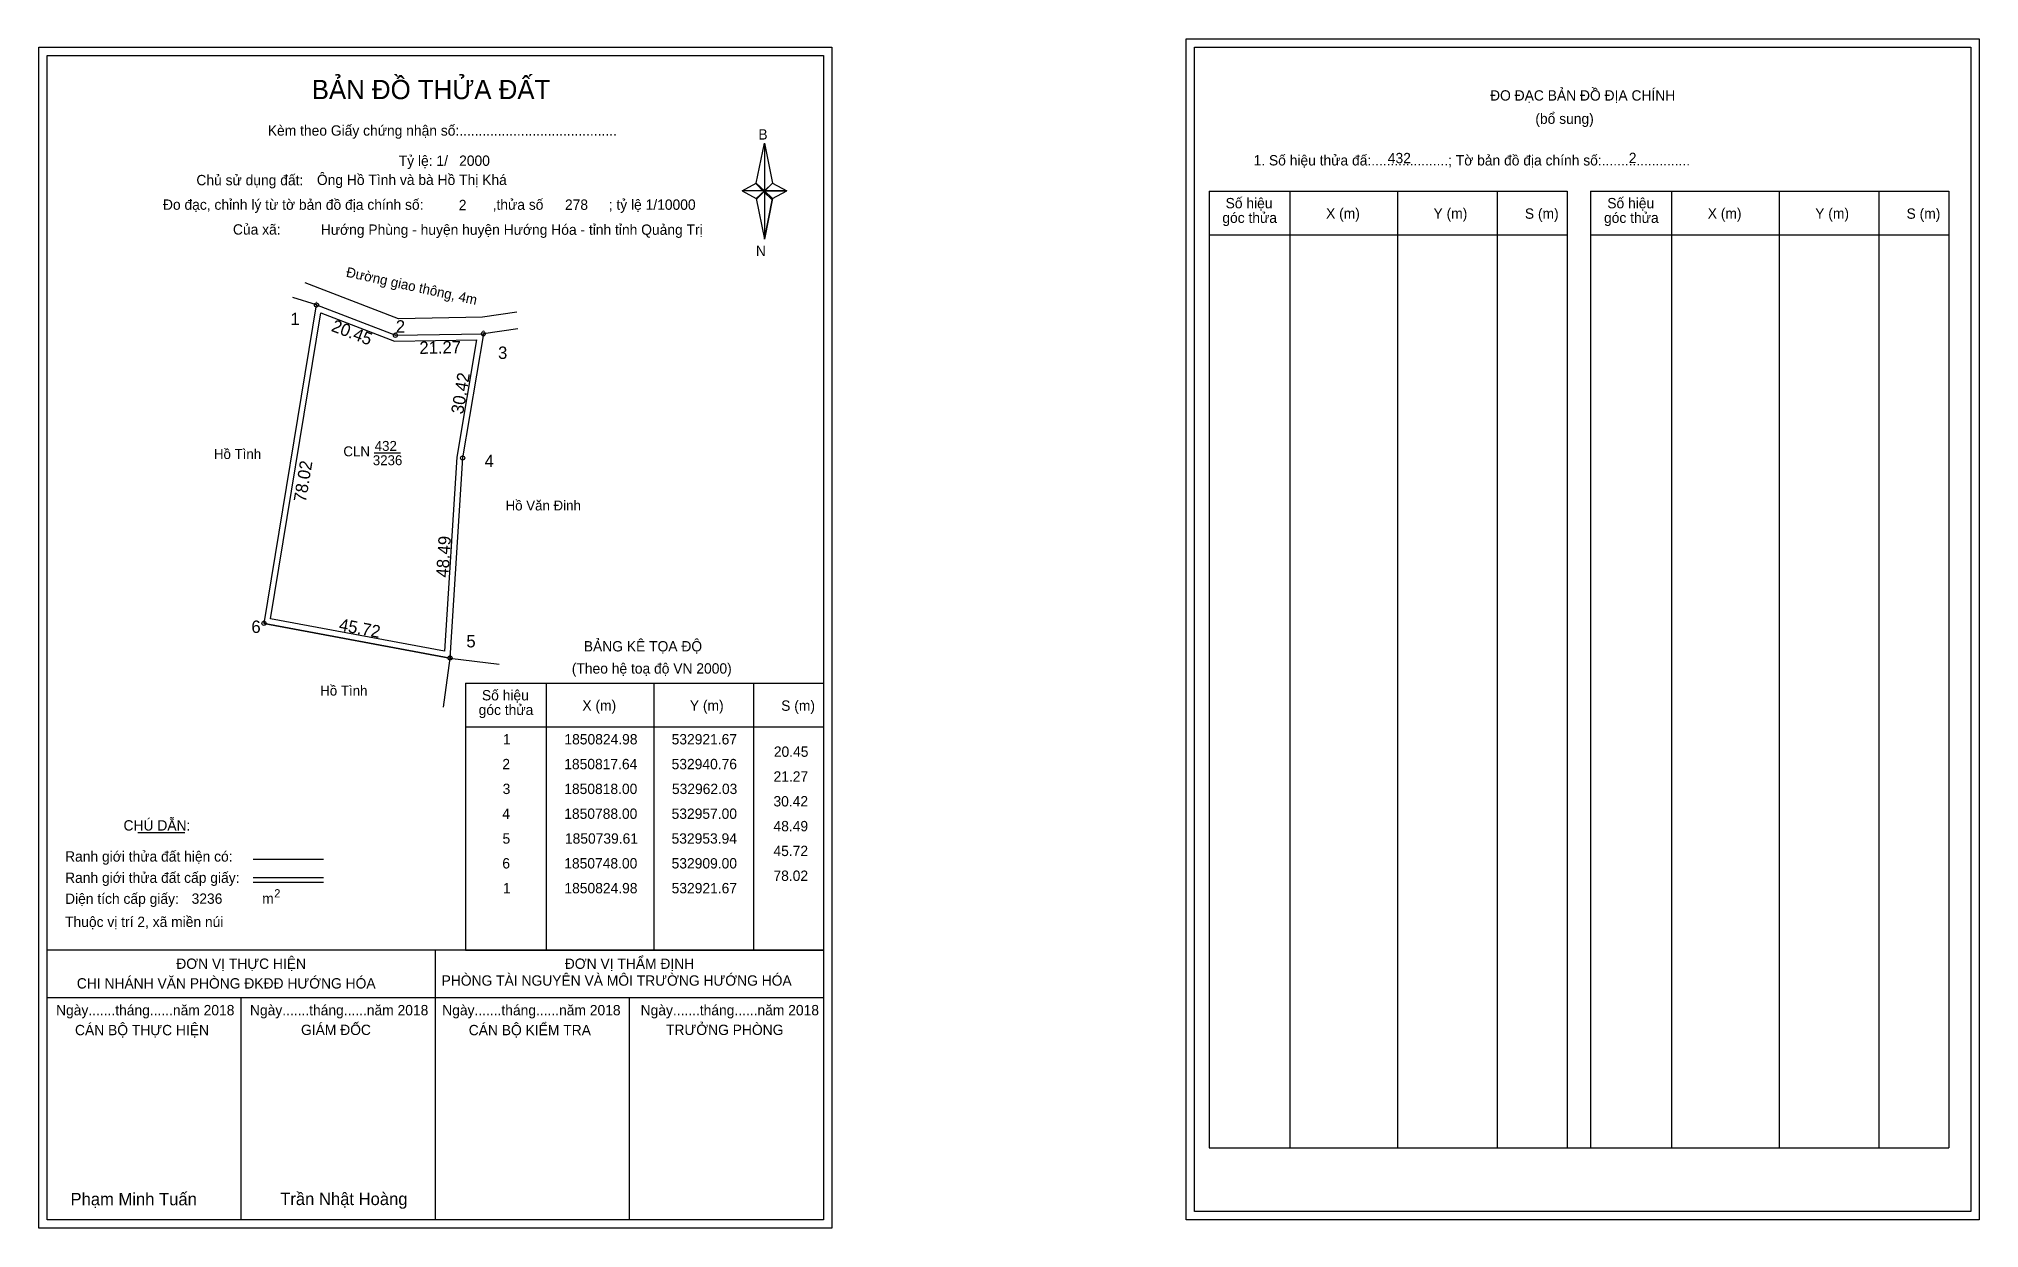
# Model space of a CAD drawing. Extents: x 532855 to 533324, y 1850602 to 1850889.
import ezdxf

# ---------------------------------------------------------------- set-up
doc = ezdxf.new("R2010")
doc.units = 0
for name, color, linetype in [('Level 1', 7, 'Continuous'), ('Level 10', 7, 'Continuous'), ('Level 11', 7, 'Continuous'), ('Level 13', 7, 'Continuous'), ('Level 27', 7, 'Continuous'), ('Level 3', 7, 'Continuous'), ('Level 49', 7, 'Continuous'), ('Level 53', 7, 'Continuous'), ('Level 55', 7, 'Continuous'), ('Level 6', 7, 'Continuous'), ('Level 60', 7, 'Continuous'), ('Level 63', 7, 'Continuous'), ('Level 9', 7, 'Continuous')]:
    doc.layers.add(name, color=color, linetype=linetype)

msp = doc.modelspace()

# ---------------------------------------------------------------- linework, layer by layer
at = {"layer": 'Level 1'}
for p, q in [((533133.88, 1850887.33), (533133.88, 1850887.33)), ((532856.56, 1850885.33), (532856.56, 1850885.33)), ((533027.98, 1850854.45), (533029.95, 1850864.09)), ((533029.95, 1850864.09), (533029.95, 1850852.57)), ((533029.95, 1850864.09), (533031.92, 1850854.45)), ((533024.54, 1850852.57), (533027.98, 1850854.45)), ((533027.98, 1850854.45), (533029.95, 1850852.57)), ((533029.8, 1850852.35), (533027.98, 1850854.23)), ((533031.77, 1850854.23), (533029.8, 1850852.35)), ((533029.8, 1850852.35), (533031.77, 1850854.23)), ((533031.92, 1850854.45), (533029.95, 1850852.57)), ((533029.95, 1850852.57), (533027.98, 1850850.73)), ((533029.8, 1850852.35), (533027.98, 1850850.51)), ((533027.98, 1850850.51), (533029.8, 1850852.35)), ((533027.98, 1850850.73), (533029.95, 1850840.87)), ((533031.77, 1850850.51), (533029.8, 1850852.35)), ((533029.95, 1850852.57), (533029.95, 1850840.87)), ((533029.95, 1850852.57), (533035.36, 1850852.57)), ((533029.95, 1850852.57), (533031.92, 1850850.73)), ((533031.92, 1850850.73), (533029.95, 1850840.87)), ((533031.92, 1850850.73), (533035.36, 1850852.57)), ((533137.42, 1850852.48), (533224.02, 1850852.48)), ((533157.01, 1850621.21), (533157.01, 1850852.48)), ((533183.08, 1850621.21), (533183.08, 1850852.48)), ((533207.05, 1850852.48), (533207.05, 1850621.21)), ((533224.02, 1850852.48), (533224.02, 1850621.21)), ((533229.67, 1850852.48), (533316.28, 1850852.48)), ((533249.26, 1850621.21), (533249.26, 1850852.48)), ((533275.34, 1850621.21), (533275.34, 1850852.48)), ((533299.31, 1850852.48), (533299.31, 1850621.21)), ((533316.28, 1850852.48), (533316.28, 1850621.21)), ((533137.42, 1850841.95), (533224.02, 1850841.95)), ((533229.67, 1850841.95), (533316.28, 1850841.95)), ((532957.66, 1850733.51), (533044.26, 1850733.51)), ((532977.25, 1850668.98), (532977.25, 1850733.51)), ((533003.32, 1850668.98), (533003.32, 1850733.51)), ((533027.29, 1850733.51), (533027.29, 1850668.98)), ((532957.66, 1850722.98), (533044.26, 1850722.98)), ((532878.48, 1850697.4), (532889.88, 1850697.4)), ((532906.34, 1850691), (532923.36, 1850691)), ((532906.34, 1850686.55), (532923.36, 1850686.55)), ((532906.34, 1850685.45), (532923.36, 1850685.45)), ((532963.39, 1850668.98), (532856.56, 1850668.98)), ((533044.26, 1850668.98), (532939.42, 1850668.98)), ((532950.41, 1850603.76), (532950.41, 1850668.98)), ((532957.66, 1850668.98), (533044.26, 1850668.98)), ((533044.26, 1850657.43), (532856.56, 1850657.43)), ((532903.48, 1850603.76), (532903.48, 1850657.43)), ((532997.33, 1850603.76), (532997.33, 1850657.43)), ((533137.42, 1850621.21), (533316.28, 1850621.21)), ((533321.58, 1850605.76), (533321.58, 1850605.76)), ((533044.26, 1850603.76), (533044.26, 1850603.76))]:
    msp.add_line(p, q, dxfattribs=at)
for points in [[(533027.98, 1850854.45), (533029.95, 1850864.09), (533029.95, 1850852.57)], [(533029.95, 1850852.57), (533031.92, 1850854.45), (533035.36, 1850852.57)], [(533024.54, 1850852.57), (533027.98, 1850850.73), (533029.95, 1850852.57)], [(533029.95, 1850852.57), (533029.95, 1850840.87), (533031.92, 1850850.73)]]:
    msp.add_lwpolyline(points, close=True, dxfattribs=at)
at = {"layer": 'Level 10'}
msp.add_line((532909, 1850748), (532953.94, 1850739.61), dxfattribs=at)
for points in [[(532970.1, 1850823.22), (532961.83, 1850822), (532941.48, 1850821.66), (532918.93, 1850830.33)], [(532970.34, 1850819.22), (532962.03, 1850818)]]:
    msp.add_lwpolyline(points, dxfattribs=at)
for points in [[(532909, 1850748), (532921.67, 1850824.98), (532940.76, 1850817.64), (532962.03, 1850818), (532957, 1850788), (532953.94, 1850739.61)], [(532910.6, 1850749.12), (532922.77, 1850823.06), (532940.51, 1850816.24), (532960.37, 1850816.57), (532955.61, 1850788.16), (532952.64, 1850741.28)]]:
    msp.add_lwpolyline(points, close=True, dxfattribs=at)
at = {"layer": 'Level 11'}
for centre in [(532921.67, 1850824.98), (532940.76, 1850817.64), (532962.03, 1850818), (532957, 1850788), (532909, 1850748), (532953.94, 1850739.61)]:
    msp.add_circle(centre, 0.5, dxfattribs=at)
at = {"layer": 'Level 27'}
for p, q in [((532921.67, 1850824.98), (532915.94, 1850826.76)), ((532953.94, 1850739.61), (532952.33, 1850727.72)), ((532953.94, 1850739.61), (532965.85, 1850738.13))]:
    msp.add_line(p, q, dxfattribs=at)
at = {"layer": 'Level 3'}
for p, q in [((533137.42, 1850852.48), (533137.42, 1850621.21)), ((533229.67, 1850852.48), (533229.67, 1850621.21)), ((532957.66, 1850733.51), (532957.66, 1850668.98))]:
    msp.add_line(p, q, dxfattribs=at)
at = {"layer": 'Level 63'}
for points in [[(532854.56, 1850887.33), (533046.26, 1850887.33), (533046.26, 1850601.76), (532854.56, 1850601.76)], [(533131.89, 1850889.33), (533323.59, 1850889.33), (533323.59, 1850603.76), (533131.89, 1850603.76)], [(533133.89, 1850887.33), (533321.59, 1850887.33), (533321.59, 1850605.76), (533133.89, 1850605.76)], [(532856.56, 1850885.33), (533044.26, 1850885.33), (533044.26, 1850603.76), (532856.56, 1850603.76)]]:
    msp.add_lwpolyline(points, close=True, dxfattribs=at)
at = {"layer": 'Level 9'}
msp.add_line((532935.6, 1850789.23), (532941.95, 1850789.23), dxfattribs=at)

# ---------------------------------------------------------------- texts
at = {"layer": 'Level 1'}
for s, height, p in [('BẢN ĐỒ THỬA ĐẤT', 4.6657, (532920.53, 1850874.74)), ('ĐO ĐẠC BẢN ĐỒ ĐỊA CHÍNH', 2.5, (533205.36, 1850874.39)), ('Kèm theo Giấy chứng nhận số:.........................................', 2.5, (532909.91, 1850865.91)), ('(bổ sung)', 2.5, (533216.3, 1850868.77)), ('B', 2.5, (533028.49, 1850864.97)), ('1. Số hiệu thửa đấ:....................; Tờ bản đồ địa chính số:.......................', 2.5, (533148.19, 1850858.71)), ('Chủ sử dụng đất:', 2.5, (532892.65, 1850853.92)), ('Đo đạc, chỉnh lý từ tờ bản đồ địa chính số:                  ,thửa số                 ; tỷ lệ 1/10000', 2.5, (532884.57, 1850847.99)), ('Số hiệu', 2.5, (533141.43, 1850848.35)), ('Số hiệu', 2.5, (533233.69, 1850848.35)), ('Của xã:', 2.5, (532901.49, 1850841.99)), ('góc thửa', 2.5, (533140.64, 1850844.82)), ('X (m)', 2.5, (533165.71, 1850845.87)), ('Y (m)', 2.5, (533191.69, 1850845.87)), ('S (m)', 2.5, (533213.77, 1850845.82)), ('góc thửa', 2.5, (533232.9, 1850844.82)), ('X (m)', 2.5, (533257.97, 1850845.87)), ('Y (m)', 2.5, (533283.95, 1850845.87)), ('S (m)', 2.5, (533306.03, 1850845.82)), ('N', 2.5, (533027.89, 1850836.8)), ('BẢNG KÊ TỌA ĐỘ', 2.5, (532986.29, 1850741.21)), ('(Theo hệ toạ độ VN 2000)', 2.5, (532983.39, 1850735.85)), ('Số hiệu', 2.5, (532961.67, 1850729.37)), ('góc thửa', 2.5, (532960.88, 1850725.84)), ('X (m)', 2.5, (532985.95, 1850726.9)), ('Y (m)', 2.5, (533011.93, 1850726.9)), ('S (m)', 2.5, (533034.01, 1850726.85)), ('CHÚ DẪN:', 2.5, (532875.04, 1850697.9)), ('Ranh giới thửa đất hiện có:', 2.5, (532860.91, 1850690.4)), ('Ranh giới thửa đất cấp giấy:', 2.5, (532860.91, 1850685.26)), ('Diện tích cấp giấy:', 2.5, (532860.91, 1850680.18)), ('m', 2.5, (532908.56, 1850680.21)), ('2', 2, (532911.46, 1850681.72)), ('Thuộc vị trí 2, xã miền núi', 2.5, (532860.91, 1850674.58)), ('ĐƠN VỊ THỰC HIỆN', 2.5, (532887.79, 1850664.46)), ('ĐƠN VỊ THẨM ĐỊNH', 2.5, (532981.7, 1850664.46)), ('CHI NHÁNH VĂN PHÒNG ĐKĐĐ HƯỚNG HÓA', 2.5, (532863.75, 1850659.71)), ('PHÒNG TÀI NGUYÊN VÀ MÔI TRƯỜNG HƯỚNG HÓA', 2.5, (532951.92, 1850660.39)), ('Ngày.......tháng......năm 2018', 2.5, (532858.73, 1850653.23)), ('Ngày.......tháng......năm 2018', 2.5, (532905.6, 1850653.23)), ('Ngày.......tháng......năm 2018', 2.5, (532952.07, 1850653.23)), ('Ngày.......tháng......năm 2018', 2.5, (533000.03, 1850653.23)), ('CÁN BỘ THỰC HIỆN', 2.5, (532863.31, 1850648.41)), ('GIÁM ĐỐC', 2.5, (532917.94, 1850648.47)), ('CÁN BỘ KIỂM TRA', 2.5, (532958.48, 1850648.41)), ('TRƯỞNG PHÒNG', 2.5, (533006.17, 1850648.47)), ('Phạm Minh Tuấn', 3, (532862.22, 1850607.3)), ('Trần Nhật Hoàng', 3, (532912.91, 1850607.35))]:
    msp.add_text(s, height=height, dxfattribs=at).set_placement(p)
at = {"layer": 'Level 11'}
msp.add_text('Tỷ lệ: 1/', height=2.5, dxfattribs=at).set_placement((532941.57, 1850858.6))
at = {"layer": 'Level 13'}
for s, p in [('CLN', (532928.18, 1850788.39)), ('3236', (532935.29, 1850786.24)), ('432', (532935.75, 1850789.7))]:
    msp.add_text(s, height=2.4, dxfattribs=at).set_placement(p)
at = {"layer": 'Level 49'}
for s, rotation, p in [('20.45', 338.9685, (532925.05, 1850818.75)), ('21.27', 0.9697, (532946.59, 1850813.14)), ('30.42', 80.4819, (532957.13, 1850798.44)), ('78.02', 80.6536, (532919.09, 1850777.15)), ('48.49', 86.3817, (532953.56, 1850759.02)), ('45.72', 349.425, (532926.95, 1850746.28))]:
    msp.add_text(s, height=3, rotation=rotation, dxfattribs=at).set_placement(p)
at = {"layer": 'Level 53'}
for s, p in [('1', (532966.75, 1850718.73)), ('1850824.98', (532981.61, 1850718.73)), ('532921.67', (533007.53, 1850718.73)), ('20.45', (533032.23, 1850715.73)), ('2', (532966.6, 1850712.73)), ('1850817.64', (532981.57, 1850712.73)), ('532940.76', (533007.52, 1850712.73)), ('3', (532966.68, 1850706.73)), ('1850818.00', (532981.57, 1850706.73)), ('532962.03', (533007.6, 1850706.73)), ('21.27', (533032.16, 1850709.73)), ('30.42', (533032.14, 1850703.73)), ('4', (532966.59, 1850700.73)), ('1850788.00', (532981.57, 1850700.73)), ('532957.00', (533007.52, 1850700.73)), ('48.49', (533032.15, 1850697.73)), ('5', (532966.65, 1850694.73)), ('1850739.61', (532981.73, 1850694.73)), ('532953.94', (533007.51, 1850694.73)), ('6', (532966.6, 1850688.73)), ('1850748.00', (532981.57, 1850688.73)), ('532909.00', (533007.52, 1850688.73)), ('45.72', (533032.14, 1850691.73)), ('1', (532966.75, 1850682.73)), ('1850824.98', (532981.61, 1850682.73)), ('532921.67', (533007.53, 1850682.73)), ('78.02', (533032.14, 1850685.73))]:
    msp.add_text(s, height=2.5, dxfattribs=at).set_placement(p)
at = {"layer": 'Level 55'}
for s, height, p in [('1', 0.8, (532921.45, 1850824.98)), ('0', 0.22, (532921.59, 1850824.76)), ('0', 0.22, (532921.59, 1850824.76)), ('0', 0.22, (532921.59, 1850824.76)), ('0', 0.22, (532921.59, 1850824.76)), ('2', 0.8, (532940.49, 1850817.64)), ('0', 0.22, (532940.68, 1850817.42)), ('0', 0.22, (532940.68, 1850817.42)), ('433', 0.22, (532961.8, 1850817.78)), ('3', 0.8, (532961.78, 1850818)), ('0', 0.22, (532961.95, 1850817.78)), ('0', 0.22, (532961.95, 1850817.78)), ('4', 0.8, (532956.72, 1850788)), ('433', 0.22, (532956.77, 1850787.78)), ('6', 0.8, (532908.73, 1850748)), ('0', 0.22, (532908.92, 1850747.78)), ('0', 0.22, (532908.92, 1850747.78)), ('433', 0.22, (532953.71, 1850739.39)), ('5', 0.8, (532953.68, 1850739.61)), ('0', 0.22, (532953.86, 1850739.39)), ('0', 0.22, (532953.86, 1850739.39))]:
    msp.add_text(s, height=height, dxfattribs=at).set_placement(p)
at = {"layer": 'Level 6'}
for s, p in [('2000', (532956.16, 1850858.62)), ('432', (533180.64, 1850859.25)), ('2', (533238.89, 1850859.27)), ('Ông Hồ Tình và bà Hồ Thị Khá', (532921.78, 1850853.98)), ('2', (532956.08, 1850847.9)), ('278', (532981.74, 1850847.98)), (' Hướng Phùng - huyện huyện Hướng Hóa - tỉnh tỉnh Quảng Trị', (532921.8, 1850841.94)), ('3236', (532891.5, 1850680.19))]:
    msp.add_text(s, height=2.5, dxfattribs=at).set_placement(p)
at = {"layer": 'Level 60'}
for s, p in [('Hồ Tình', (532896.89, 1850787.74)), ('Hồ Văn Đinh', (532967.39, 1850775.3)), ('Hồ Tình', (532922.58, 1850730.54))]:
    msp.add_text(s, height=2.4, dxfattribs=at).set_placement(p)
at = {"layer": 'Level 9'}
msp.add_text('Đường giao thông, 4m', height=2.4, rotation=347.7267, dxfattribs=at).set_placement((532928.69, 1850831.84))
for s, p in [('1', (532915.39, 1850820.12)), ('2', (532940.86, 1850818.29)), ('3', (532965.58, 1850811.93)), ('4', (532962.33, 1850785.77)), ('6', (532905.95, 1850745.68)), ('5', (532957.91, 1850742.19))]:
    msp.add_text(s, height=3, dxfattribs=at).set_placement(p)

doc.saveas('drawing.dxf')
